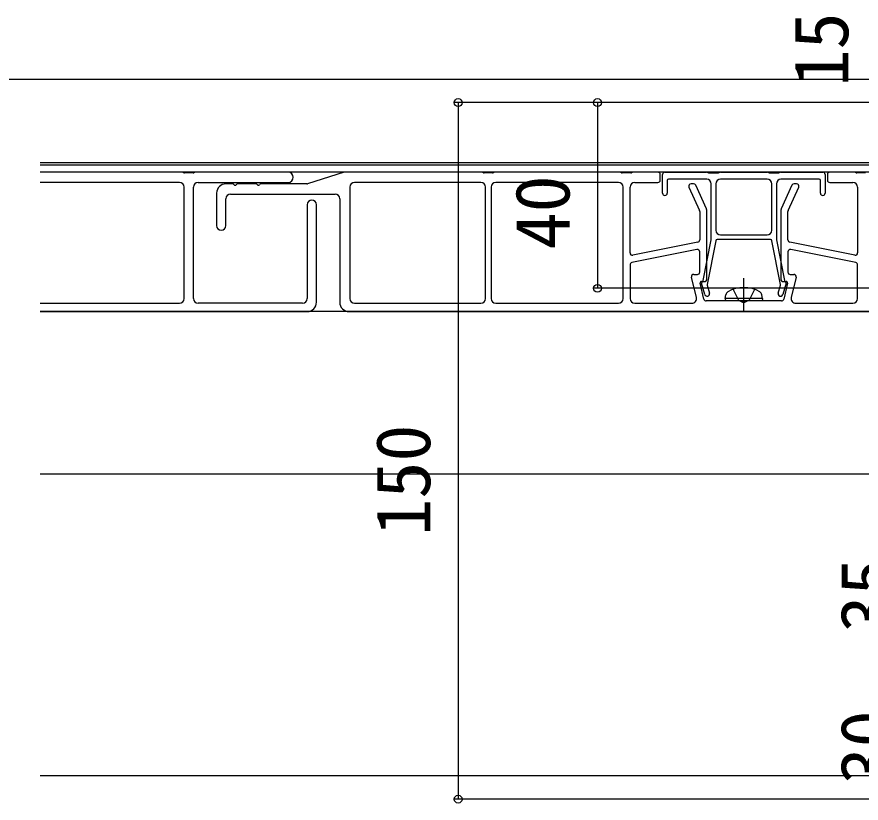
# Model space of a CAD drawing. Units: millimetres, scale not verified. Extents: x -700 to 700, y -1043 to 1037.
# Drawn here: x -23.5 to 158.2, y 302.4 to 471.7 of the extents above; entities that cross this region are included whole.
import ezdxf
from ezdxf.enums import TextEntityAlignment as Align

# ---------------------------------------------------------------- set-up
doc = ezdxf.new("R2010")
doc.units = ezdxf.units.MM
doc.header["$LTSCALE"] = 6
for name, color, linetype in [('0-4_YKK_12', 2, 'Continuous'), ('0-5_YKK_13', 4, 'Continuous'), ('0-6_YKK_D', 6, 'Continuous')]:
    doc.layers.add(name, color=color, linetype=linetype)
doc.styles.add('ＭＳ ゴシック', font='')
doc.styles.get('ＭＳ ゴシック').set_extended_font_data('MS Gothic')

msp = doc.modelspace()

# ---------------------------------------------------------------- linework, layer by layer
at = {"layer": '0-4_YKK_12'}
for p, q in [((241.5, 458.3), (-517, 458.3)), ((221.523, 440.3), (-18.5, 440.3)), ((222.04, 439.8), (-18.5, 439.8)), ((224.138, 438.3), (-18.5, 438.3)), ((248.5, 408.3), (-18.5, 408.3)), ((248.5, 373.3), (-18.5, 373.3)), ((248.5, 308.3), (-18.5, 308.3))]:
    msp.add_line(p, q, dxfattribs=at)
at = {"layer": '0-5_YKK_13'}
for p, q in [((11.927, 438.3), (-18.5, 438.3)), ((12.43, 438.171), (12.07, 438.279)), ((14.427, 438.15), (12.573, 438.15)), ((14.93, 438.279), (14.57, 438.171)), ((34.9, 438.3), (15.073, 438.3)), ((46.927, 438.277), (39.073, 435.823)), ((76.427, 438.3), (47.076, 438.3)), ((76.93, 438.171), (76.57, 438.279)), ((78.927, 438.15), (77.073, 438.15)), ((79.43, 438.279), (79.07, 438.171)), ((106.177, 438.3), (79.573, 438.3)), ((106.68, 438.171), (106.32, 438.279)), ((108.677, 438.15), (106.823, 438.15)), ((109.18, 438.279), (108.82, 438.171)), ((114.5, 438.3), (109.323, 438.3)), ((116, 438.3), (124.927, 438.3)), ((125.07, 438.279), (125.43, 438.171)), ((125.573, 438.15), (127.427, 438.15)), ((127.57, 438.171), (127.93, 438.279)), ((128.073, 438.3), (137.927, 438.3)), ((138.07, 438.279), (138.43, 438.171)), ((138.573, 438.15), (140.427, 438.15)), ((140.57, 438.171), (140.93, 438.279)), ((141.073, 438.3), (150, 438.3)), ((156.677, 438.3), (151.5, 438.3)), ((157.18, 438.171), (156.82, 438.279)), ((159.177, 438.15), (157.323, 438.15)), ((115, 436.6), (115, 437.8)), ((115.5, 433.8), (115.5, 437.8)), ((116.5, 436.5), (116.5, 433.8)), ((125, 436.8), (116.8, 436.8)), ((149.2, 436.8), (141, 436.8)), ((149.5, 433.8), (149.5, 436.5)), ((150.5, 437.8), (150.5, 433.8)), ((151, 437.8), (151, 436.6)), ((11.5, 436.1), (-18.5, 436.1)), ((12.5, 411.1), (12.5, 435.1)), ((14.5, 411.1), (14.5, 435.1)), ((15.5, 436.1), (34.9, 436.1)), ((22.98, 435.8), (21.5, 435.8)), ((27.98, 435.8), (24.02, 435.8)), ((38.924, 435.8), (29.02, 435.8)), ((48.2, 435.1), (48.2, 411.1)), ((76.4, 436.1), (49.2, 436.1)), ((77.4, 411.1), (77.4, 435.1)), ((78.6, 435.1), (78.6, 411.1)), ((106, 436.1), (79.6, 436.1)), ((107, 411.1), (107, 435.1)), ((108.5, 420.91), (108.5, 435.1)), ((109.5, 436.1), (114.5, 436.1)), ((121.174, 435.093), (123.455, 430.074)), ((122.178, 435.8), (121.629, 435.8)), ((124.955, 430.399), (122.633, 435.507)), ((126, 423.83), (126, 435.8)), ((127, 435.8), (127, 425.8)), ((139, 425.8), (139, 435.8)), ((140, 435.8), (140, 423.83)), ((143.367, 435.507), (141.045, 430.388)), ((142.545, 430.063), (144.827, 435.093)), ((144.371, 435.8), (143.822, 435.8)), ((151.5, 436.1), (156.5, 436.1)), ((157.5, 435.1), (157.5, 420.91)), ((19.5, 433.8), (19.5, 426.8)), ((21.5, 426.8), (21.5, 432.6)), ((22.5, 433.6), (45, 433.6)), ((46, 432.6), (46, 410.3)), ((39, 431.3), (39, 411.1)), ((41, 410.3), (41, 431.3)), ((123.5, 429.867), (123.5, 423.71)), ((125, 415.1), (125, 430.192)), ((141, 430.181), (141, 415.1)), ((142.5, 423.71), (142.5, 429.857)), ((124.237, 414.983), (125.994, 423.771)), ((126.972, 423.559), (125.079, 414.098)), ((138.734, 423.8), (127.266, 423.8)), ((128, 424.8), (138, 424.8)), ((140.921, 414.098), (139.028, 423.559)), ((140.006, 423.771), (141.763, 414.983)), ((123.098, 423.22), (109.098, 420.42)), ((156.902, 420.42), (142.902, 423.22)), ((122.902, 421.651), (108.902, 418.851)), ((123.5, 416.8), (123.5, 421.16)), ((142.5, 421.16), (142.5, 416.8)), ((157.098, 418.851), (143.098, 421.651)), ((108.5, 418.36), (108.5, 411.1)), ((157.5, 411.1), (157.5, 418.36)), ((122.234, 416.3), (123, 416.3)), ((143, 416.3), (143.766, 416.3)), ((122.784, 411.332), (121.748, 415.684)), ((124.409, 410.984), (123.588, 414.431)), ((123.88, 414.8), (124.7, 414.8)), ((124.62, 411.962), (123.914, 414.411)), ((133, 408.154), (133, 415.5)), ((141.3, 414.8), (142.12, 414.8)), ((142.086, 414.411), (141.38, 411.962)), ((142.412, 414.431), (141.591, 410.984)), ((144.252, 415.684), (143.216, 411.332)), ((125.085, 413.956), (125.58, 412.238)), ((140.42, 412.238), (140.915, 413.956)), ((129, 411.1), (129.142, 411.902)), ((137, 411.1), (129, 411.1)), ((129, 411.1), (129.088, 410.6)), ((137, 411.1), (136.859, 411.902)), ((137, 411.1), (136.912, 410.6)), ((-18.5, 410.1), (11.5, 410.1)), ((38, 410.1), (15.5, 410.1)), ((49.2, 410.1), (76.4, 410.1)), ((79.6, 410.1), (106, 410.1)), ((109.5, 410.1), (121.811, 410.1)), ((132.48, 410.6), (124.895, 410.6)), ((136.912, 410.6), (129.088, 410.6)), ((141.105, 410.6), (133.52, 410.6)), ((144.189, 410.1), (156.5, 410.1)), ((-18.5, 408.3), (39, 408.3)), ((48, 408.3), (244.5, 408.3))]:
    msp.add_line(p, q, dxfattribs=at)
for points in [[(138, 436.8), (133, 436.8), (128, 436.8)], [(130.7, 413.079), (131.855, 410.763), (133, 410.154)], [(135.3, 413.079), (134.145, 410.763), (133, 410.154)]]:
    msp.add_lwpolyline(points, dxfattribs=at)
for centre, radius, start, end in [((11.927, 437.8), 0.5, 73.30076, 90), ((12.573, 438.65), 0.5, 253.30076, 270), ((14.427, 438.65), 0.5, 270, 286.69924), ((15.073, 437.8), 0.5, 90, 106.69924), ((34.9, 437.2), 1.1, 270, 90), ((47.076, 437.8), 0.5, 90, 107.35402), ((76.427, 437.8), 0.5, 73.30076, 90), ((77.073, 438.65), 0.5, 253.30076, 270), ((78.927, 438.65), 0.5, 270, 286.69924), ((79.573, 437.8), 0.5, 90, 106.69924), ((106.177, 437.8), 0.5, 73.30076, 90), ((106.823, 438.65), 0.5, 253.30076, 270), ((108.677, 438.65), 0.5, 270, 286.69924), ((109.323, 437.8), 0.5, 90, 106.69924), ((114.5, 437.8), 0.5, 0, 90), ((116, 437.8), 0.5, 90, 180), ((124.927, 437.8), 0.5, 73.30076, 90), ((125.573, 438.65), 0.5, 253.30076, 270), ((127.427, 438.65), 0.5, 270, 286.69924), ((128.073, 437.8), 0.5, 90, 106.69924), ((137.927, 437.8), 0.5, 73.30076, 90), ((138.573, 438.65), 0.5, 253.30076, 270), ((140.427, 438.65), 0.5, 270, 286.69924), ((141.073, 437.8), 0.5, 90, 106.69924), ((150, 437.8), 0.5, 0, 90), ((151.5, 437.8), 0.5, 90, 180), ((156.677, 437.8), 0.5, 73.30076, 90), ((157.323, 438.65), 0.5, 253.30076, 270), ((114.5, 436.6), 0.5, 270, 0), ((116.8, 436.5), 0.3, 90, 180), ((125, 435.8), 1, 0, 90), ((128, 435.8), 1, 90, 180), ((138, 435.8), 1, 0, 90), ((141, 435.8), 1, 90, 180), ((149.2, 436.5), 0.3, 360, 90), ((151.5, 436.6), 0.5, 180, 270), ((11.5, 435.1), 1, 0, 90), ((15.5, 435.1), 1, 90, 180), ((21.5, 433.8), 2, 90, 180), ((22.98, 435.5), 0.3, 30, 90), ((23.5, 435.8), 0.3, 210, 330), ((24.02, 435.5), 0.3, 90, 150), ((27.98, 435.5), 0.3, 30, 90), ((28.5, 435.8), 0.3, 210, 330), ((29.02, 435.5), 0.3, 90, 150), ((38.924, 436.3), 0.5, 270, 287.35402), ((49.2, 435.1), 1, 90, 180), ((76.4, 435.1), 1, 0, 90), ((79.6, 435.1), 1, 90, 180), ((106, 435.1), 1, 360, 90), ((109.5, 435.1), 1, 90, 180), ((121.629, 435.3), 0.5, 90, 204.44395), ((122.178, 435.3), 0.5, 24.44395, 90), ((143.822, 435.3), 0.5, 90, 155.5983), ((144.371, 435.3), 0.5, 335.5983, 90), ((156.5, 435.1), 1, 0, 90), ((22.5, 432.6), 1, 90, 180), ((45, 432.6), 1, 0, 90), ((116, 433.8), 0.5, 180, 270), ((116, 433.8), 0.5, 270, 0), ((150, 433.8), 0.5, 180, 270), ((150, 433.8), 0.5, 270, 0), ((40, 431.3), 1, 0, 180), ((123, 429.867), 0.5, 360, 24.44395), ((124.5, 430.192), 0.5, 0, 24.44395), ((141.5, 430.181), 0.5, 155.5983, 180), ((143, 429.857), 0.5, 155.5983, 180), ((20.5, 426.8), 1, 180, 0), ((128, 425.8), 1, 180, 270), ((138, 425.8), 1, 270, 360), ((123, 423.71), 0.5, 281.30993, 0), ((125.7, 423.83), 0.3, 348.69007, 0), ((127.266, 423.5), 0.3, 90, 168.69007), ((138.734, 423.5), 0.3, 11.30993, 90), ((140.3, 423.83), 0.3, 180, 191.30993), ((143, 423.71), 0.5, 180, 258.69007), ((123, 421.16), 0.5, 0, 101.30993), ((143, 421.16), 0.5, 78.69007, 180), ((109, 420.91), 0.5, 180, 281.30993), ((157, 420.91), 0.5, 258.69007, 0), ((109, 418.36), 0.5, 101.30993, 180), ((157, 418.36), 0.5, 360, 78.69007), ((122.234, 415.8), 0.5, 90, 193.3925), ((123, 416.8), 0.5, 270, 0), ((143, 416.8), 0.5, 180, 270), ((143.766, 415.8), 0.5, 346.6075, 90), ((123.88, 414.5), 0.3, 90, 193.3925), ((124.2, 414.5), 0.3, 114.827, 197.33887), ((123.942, 415.042), 0.3, 296.01796, 348.69007), ((124.7, 415.1), 0.3, 270, 0), ((141.3, 415.1), 0.3, 180, 270), ((142.058, 415.042), 0.3, 191.30993, 243.98204), ((141.8, 414.5), 0.3, 342.66113, 65.173), ((142.12, 414.5), 0.3, 346.6075, 90), ((125.374, 414.039), 0.3, 168.69007, 196.079), ((133, 407), 6.5, 57.94412, 122.05588), ((140.626, 414.039), 0.3, 343.921, 11.30993), ((11.5, 411.1), 1, 270, 0), ((15.5, 411.1), 1, 180, 270), ((38, 411.1), 1, 270, 0), ((49.2, 411.1), 1, 180, 270), ((76.4, 411.1), 1, 270, 0), ((79.6, 411.1), 1, 180, 270), ((106, 411.1), 1, 270, 360), ((109.5, 411.1), 1, 180, 270), ((121.811, 411.1), 1, 270, 13.3925), ((124.895, 411.1), 0.5, 193.3925, 270), ((125.1, 412.1), 0.5, 196.079, 16.079), ((130.028, 411.746), 0.9, 122.05588, 170), ((135.972, 411.746), 0.9, 10, 57.94412), ((140.9, 412.1), 0.5, 163.921, 343.921), ((141.105, 411.1), 0.5, 270, 346.6075), ((144.189, 411.1), 1, 166.6075, 270), ((156.5, 411.1), 1, 270, 0), ((39, 410.3), 2, 270, 0), ((48, 410.3), 2, 180, 270), ((132.48, 410.3), 0.3, 30, 90), ((133, 410.6), 0.3, 210, 330), ((133.52, 410.3), 0.3, 90, 150)]:
    msp.add_arc(centre, radius, start, end, dxfattribs=at)
at = {"layer": '0-6_YKK_D'}
for p, q in [((218.08, 453.3), (70.5, 453.3)), ((71.5, 453.3), (71.5, 303.3)), ((218.08, 453.3), (100.5, 453.3)), ((101.5, 453.3), (101.5, 413.3)), ((211.5, 413.3), (100.5, 413.3)), ((249.5, 303.3), (70.5, 303.3))]:
    msp.add_line(p, q, dxfattribs=at)
for centre in [(71.5, 453.3), (101.5, 453.3), (101.5, 413.3), (71.5, 303.3)]:
    msp.add_circle(centre, 0.85, dxfattribs=at)

# ---------------------------------------------------------------- texts
at = {"layer": '0-6_YKK_D', "style": 'ＭＳ ゴシック'}
for s, p in [('15', (159, 456.746)), ('40', (99, 421.664)), ('150', (69, 360.027)), ('35', (169, 339.164)), ('30', (169, 306.482))]:
    msp.add_text(s, height=11.73, rotation=90, dxfattribs=at).set_placement(p, align=Align.BOTTOM_LEFT)

doc.saveas('drawing.dxf')
